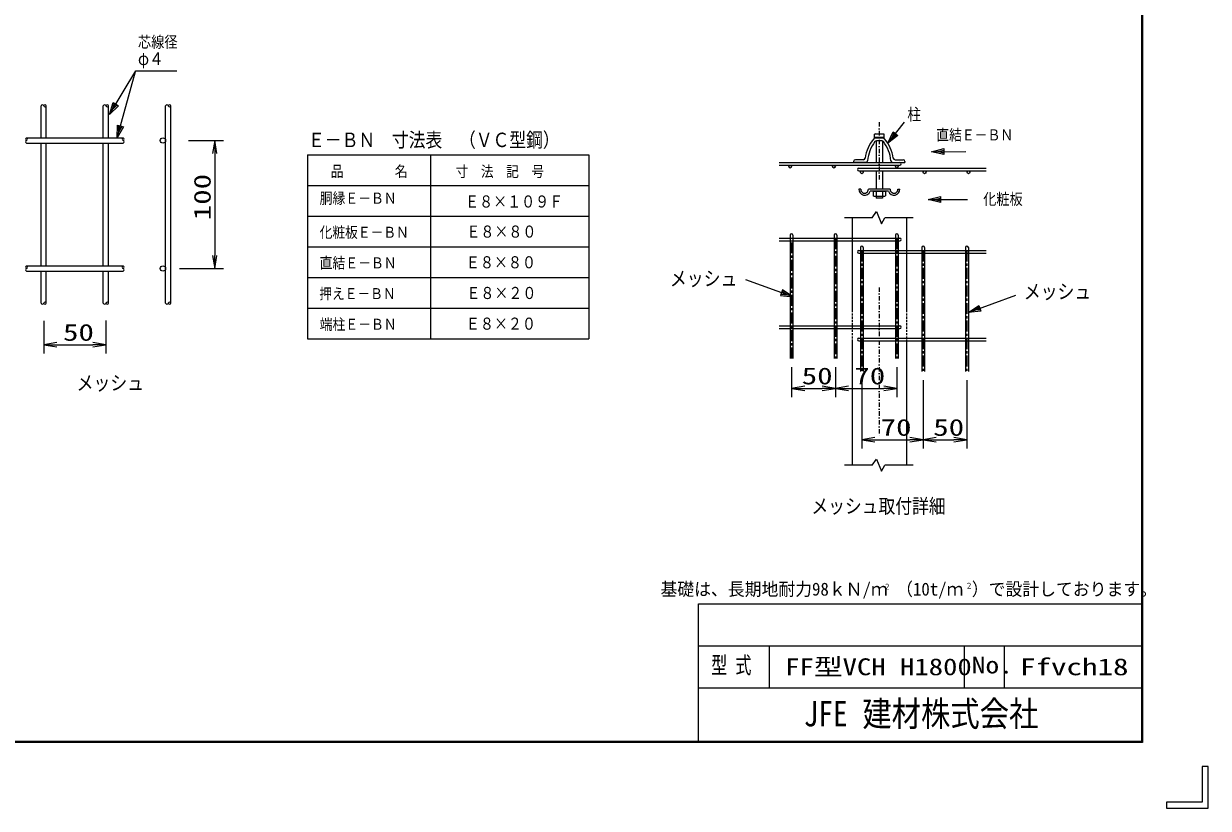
# Model space of a CAD drawing. Units: millimetres, scale not verified, with parts at other scales. Extents: x -4425 to 4425, y -3150 to 3150.
# Drawn here: x 372 to 4425, y -3150 to -465 of the extents above; entities that cross this region are included whole.
import ezdxf
from ezdxf.enums import TextEntityAlignment as Align

# ---------------------------------------------------------------- set-up
doc = ezdxf.new("R2010")
doc.units = ezdxf.units.MM
doc.header["$LTSCALE"] = 30
for name, pattern in [('USER1', [1.01, 0.5, -0.25, 0.01, -0.25]), ('USER2', [0.375, 0.25, -0.125]), ('USER4', [2, 1.25, -0.25, 0.25, -0.25])]:
    doc.linetypes.add(name, pattern=pattern)
for name, color, linetype, lineweight in [('0-0_1', 4, 'Continuous', 18), ('0-1_2', 7, 'Continuous', 9), ('0-2_0', 1, 'Continuous', 18), ('0-4_EXTCNT-L', 1, 'Continuous', 18), ('0-5_WAKU', 7, 'Continuous', 9)]:
    doc.layers.add(name, color=color, linetype=linetype, lineweight=lineweight)
doc.layers.add('0-6_6文字', color=7, linetype='Continuous')
doc.styles.add('ＭＳ ゴシック', font='')
doc.styles.get('ＭＳ ゴシック').set_extended_font_data('MS Gothic')

# ---------------------------------------------------------------- blocks, each defined once
blk = doc.blocks.new('C32')
at = {"layer": '0-0_1'}
for points in [[(176888.6, 63764), (179588.6, 68264), (183801.5, 68264)], [(177671.9, 64763.4), (177212.7, 64304.2), (177401.8, 64925.5)]]:
    blk.add_lwpolyline(points, dxfattribs=at)
blk.add_lwpolyline([(177807, 64682.4), (176888.6, 63764), (177266.7, 65006.5)], close=True, dxfattribs=at)
blk = doc.blocks.new('DARROWS')
at = {"layer": '0-2_0', "color": 2}
blk.add_line((0, 0), (-29.97, 0), dxfattribs=at)
blk.add_lwpolyline([(-30, -5), (0, 0), (-30, 5)], dxfattribs=at)
blk = doc.blocks.new('C105')
at = {"layer": '0-0_1'}
blk.add_line((231667.5, 178942.5), (236524.7, 180700.3), dxfattribs=at)
blk.add_lwpolyline([(232959.5, 179075.1), (231667.5, 178942.5), (232745.1, 179667.5)], close=True, dxfattribs=at)
blk.add_lwpolyline([(232905.9, 179223.2), (232259.9, 179156.9), (232798.7, 179519.4)], dxfattribs=at)
blk = doc.blocks.new('C108')
at = {"layer": '0-0_1'}
blk.add_line((233081.7, 153784.3), (237131.7, 153784.3), dxfattribs=at)
blk.add_lwpolyline([(234341.7, 153469.3), (233081.7, 153784.3), (234341.7, 154099.3)], close=True, dxfattribs=at)
blk.add_lwpolyline([(234341.7, 153626.8), (233711.7, 153784.3), (234341.7, 153941.8)], dxfattribs=at)
blk = doc.blocks.new('C106')
at = {"layer": '0-0_1'}
blk.add_line((232238.4, 180199.7), (233939.4, 182376.3), dxfattribs=at)
blk.add_lwpolyline([(233262.4, 180998.5), (232238.4, 180199.7), (232766, 181386.5)], close=True, dxfattribs=at)
blk.add_lwpolyline([(233138.3, 181095.5), (232626.3, 180696.1), (232890.1, 181289.5)], dxfattribs=at)
blk = doc.blocks.new('C107')
at = {"layer": '0-0_1'}
blk.add_line((234204.7, 178201.7), (237718.5, 178222.8), dxfattribs=at)
blk.add_lwpolyline([(235466.6, 177894.3), (234204.7, 178201.7), (235462.8, 178524.3)], close=True, dxfattribs=at)
blk.add_lwpolyline([(235465.6, 178051.8), (234834.7, 178205.5), (235463.7, 178366.8)], dxfattribs=at)

msp = doc.modelspace()

# ---------------------------------------------------------------- linework, layer by layer
at = {"layer": '0-0_1'}
for p, q in [((692.2, -856.03), (754.55, -628.65)), ((2956.3, -940.17), (3369.5, -940.17)), ((2956.3, -949.77), (3369.5, -949.77)), ((3229.1, -959.37), (3665.3, -959.37)), ((3229.1, -968.97), (3665.3, -968.97)), ((3275.26, -1129.13), (3180.26, -1129.13)), ((3307.37, -1149.75), (3318.69, -1129.13)), ((3415.2, -1129.13), (3318.69, -1129.13)), ((2956.3, -1199.17), (3369.5, -1199.17)), ((2956.3, -1208.77), (3369.5, -1208.77)), ((3229.1, -1241.13), (3665.3, -1241.13)), ((3229.1, -1250.73), (3665.3, -1250.73)), ((2956.3, -1499.17), (3369.5, -1499.17)), ((2956.3, -1508.77), (3369.5, -1508.77)), ((3229.1, -1541.13), (3665.3, -1541.13)), ((3229.1, -1550.73), (3665.3, -1550.73)), ((3275.27, -1976.21), (3180.26, -1976.21)), ((3275.27, -1976.21), (3289.4, -1955.41)), ((3289.4, -1955.41), (3307.37, -1996.84)), ((3307.37, -1996.84), (3318.69, -1976.21)), ((3415.2, -1976.21), (3318.69, -1976.21))]:
    msp.add_line(p, q, dxfattribs=at)
at = {"layer": '0-0_1', "color": 7, "lineweight": 9}
for p, q in [((431.82, -856.03), (431.82, -746.53)), ((449.82, -856.03), (449.82, -746.53)), ((644.82, -856.03), (644.82, -746.53)), ((662.82, -856.03), (662.82, -746.53)), ((857.82, -1421.53), (857.82, -746.53)), ((875.82, -1421.53), (875.82, -746.53)), ((382.32, -856.03), (712.32, -856.03)), ((382.32, -874.03), (712.32, -874.03)), ((431.82, -1294.03), (431.82, -874.03)), ((449.82, -1294.03), (449.82, -874.03)), ((644.82, -1294.03), (644.82, -874.03)), ((662.82, -1294.03), (662.82, -874.03)), ((3284.6, -854.15), (3314, -854.15)), ((3310.42, -855.38), (3287.68, -855.38)), ((3288.66, -866.37), (3288.66, -940.17)), ((3308.63, -866.37), (3289.47, -866.37)), ((3309.93, -866.37), (3309.93, -940.17)), ((1343.83, -914.03), (1343.84, -1544.04)), ((1343.83, -914.03), (1763.83, -914.03)), ((1763.83, -914.03), (1763.84, -1544.04)), ((1763.83, -914.03), (1763.84, -1544.04)), ((1763.83, -914.03), (2305.94, -914.03)), ((2305.94, -914.03), (2305.94, -1334.04)), ((3244.81, -930.75), (3217.4, -930.75)), ((3353.3, -930.75), (3380.71, -930.75)), ((3211.12, -936.95), (3211.12, -940.17)), ((3211.12, -937.03), (3211.12, -940.17)), ((3253.25, -940.17), (3211.12, -940.17)), ((3288.66, -968.97), (3288.66, -1031.18)), ((3309.93, -968.97), (3309.93, -1031.18)), ((3344.86, -940.17), (3386.99, -940.17)), ((3386.99, -937.03), (3386.99, -940.17)), ((1343.83, -1019.03), (1763.83, -1019.03)), ((1763.83, -1019.04), (2305.94, -1019.04)), ((3235.9, -1031.18), (3229.26, -1031.18)), ((3336.7, -1031.18), (3261.89, -1031.18)), ((3331.02, -1038.53), (3267.58, -1038.53)), ((3362.69, -1031.18), (3369.33, -1031.18)), ((3288.66, -1055.55), (3288.66, -1062.13)), ((3309.93, -1062.13), (3288.66, -1062.13)), ((3309.93, -1055.55), (3309.93, -1062.13)), ((1343.83, -1124.03), (1763.83, -1124.03)), ((1763.83, -1124.04), (2305.94, -1124.04)), ((3206.69, -1129.13), (3206.69, -1445.22)), ((3391.9, -1129.13), (3391.9, -1445.22)), ((1343.83, -1229.03), (1763.83, -1229.03)), ((1763.83, -1229.04), (2305.94, -1229.04)), ((382.32, -1294.03), (712.32, -1294.03)), ((382.32, -1312.03), (712.32, -1312.03)), ((431.82, -1421.53), (431.82, -1312.03)), ((449.82, -1421.53), (449.82, -1312.03)), ((644.82, -1421.53), (644.82, -1312.03)), ((662.82, -1421.53), (662.82, -1312.03)), ((1343.83, -1334.03), (1763.83, -1334.03)), ((1763.83, -1334.04), (2305.94, -1334.04)), ((2305.94, -1334.04), (2305.94, -1544.04)), ((1343.83, -1439.03), (1763.84, -1439.03)), ((1763.84, -1439.04), (2305.94, -1439.04)), ((1343.84, -1544.04), (1763.84, -1544.04)), ((1763.84, -1544.04), (2305.94, -1544.04)), ((3206.69, -1548.14), (3206.69, -1976.21)), ((3391.9, -1548.14), (3391.9, -1976.21))]:
    msp.add_line(p, q, dxfattribs=at)
at = {"layer": '0-0_1', "linetype": 'USER1'}
for p, q in [((3299.3, -802.13), (3299.3, -1007.06)), ((3299.3, -1367.48), (3299.3, -1874.9))]:
    msp.add_line(p, q, dxfattribs=at)
at = {"layer": '0-0_1', "linetype": 'USER4'}
for p, q in [((2999.3, -1213.57), (2999.3, -1611.13)), ((3149.3, -1199.17), (3149.3, -1611.13)), ((3359.3, -1199.17), (3359.3, -1611.13)), ((3239.3, -1241.13), (3239.3, -1655.13)), ((3449.3, -1241.13), (3449.3, -1655.13)), ((3599.3, -1241.13), (3599.3, -1655.13))]:
    msp.add_line(p, q, dxfattribs=at)
at = {"layer": '0-0_1', "color": 7, "linetype": 'USER2', "lineweight": 9}
for p, q in [((3206.69, -1445.22), (3206.69, -1548.14)), ((3391.9, -1445.22), (3391.9, -1548.14))]:
    msp.add_line(p, q, dxfattribs=at)
at = {"layer": '0-0_1'}
msp.add_lwpolyline([(713.43, -818.3), (692.2, -856.03), (693.18, -812.75)], close=True, dxfattribs=at)
for points in [[(708.37, -816.91), (697.75, -835.78), (698.24, -814.14)], [(3275.26, -1129.13), (3289.39, -1108.33), (3307.37, -1149.75)]]:
    msp.add_lwpolyline(points, dxfattribs=at)
at = {"layer": '0-0_1', "color": 7, "lineweight": 9}
for centre in [(848.82, -865.03), (848.82, -1303.03)]:
    msp.add_circle(centre, 9, dxfattribs=at)
at = {"layer": '0-0_1'}
for centre, start, end in [((436.24, -747.87), 16.29689, 163.12604), ((445.32, -745.21), 196.29697, 343.12613), ((445.32, -747.84), 16.29689, 163.12604), ((649.31, -747.89), 16.29689, 163.12604), ((658.39, -745.23), 196.29697, 343.12613), ((658.39, -747.87), 16.29689, 163.12604), ((862.31, -747.89), 16.29689, 163.12604), ((871.39, -745.23), 196.29697, 343.12613), ((871.39, -747.87), 16.29689, 163.12604), ((383.66, -860.46), 106.29954, 253.12267), ((383.68, -869.54), 106.29338, 253.12883), ((381.03, -860.46), 286.29345, 73.12876), ((713.62, -860.46), 106.87117, 253.70662), ((710.96, -869.54), 286.87125, 73.70654), ((710.98, -860.46), 286.87741, 73.70038), ((383.66, -1298.46), 106.29954, 253.12267), ((381.03, -1298.46), 286.29385, 73.12836), ((713.62, -1298.46), 106.87157, 253.70622), ((710.98, -1298.46), 286.87741, 73.70038), ((383.68, -1307.54), 106.29378, 253.12842), ((710.96, -1307.54), 286.87164, 73.70615), ((445.32, -1422.84), 16.87388, 163.70303), ((658.39, -1422.82), 16.87388, 163.70303), ((871.39, -1422.82), 16.87388, 163.70303), ((436.24, -1420.19), 196.87396, 343.70312), ((445.32, -1420.21), 196.87396, 343.70312), ((649.31, -1420.17), 196.87396, 343.70312), ((658.39, -1420.19), 196.87396, 343.70312), ((862.31, -1420.17), 196.87396, 343.70312), ((871.39, -1420.19), 196.87396, 343.70312)]:
    msp.add_arc(centre, 4.69, start, end, dxfattribs=at)
at = {"layer": '0-0_1', "color": 7, "lineweight": 9}
for centre, radius, start, end in [((3383.57, -944.13), 133.87, 140.40016, 171.93747), ((3383.57, -944.13), 124.45, 142.78114, 175.50955), ((3287.68, -864.8), 9.42, 90, 140.40028), ((3289.47, -872.65), 6.28, 90, 142.7813), ((3308.63, -872.65), 6.28, 37.21864, 90), ((3310.42, -864.8), 9.42, 39.60011, 90), ((3214.53, -944.13), 124.45, 4.49037, 37.21881), ((3214.53, -944.13), 133.87, 8.06246, 39.59977), ((3217.4, -937.03), 6.28, 90, 179.99992), ((3244.81, -924.47), 6.28, 270, 351.93851), ((3353.3, -924.47), 6.28, 188.06334, 270), ((3380.71, -937.03), 6.28, 0, 90), ((3253.25, -933.89), 6.28, 270, 355.51077), ((3344.86, -933.89), 6.28, 184.49139, 270), ((3248.89, -1032.39), 19.67, 176.47684, 341.79745), ((3248.89, -1032.39), 13.05, 174.68724, 5.31268), ((3349.7, -1032.39), 19.67, 198.20222, 3.5231), ((3349.7, -1032.39), 13.05, 174.68724, 5.31268)]:
    msp.add_arc(centre, radius, start, end, dxfattribs=at)
at = {"layer": '0-1_2'}
for p, q in [((3284.83, -842.1), (3282.58, -843.4)), ((3282.58, -855.52), (3282.58, -843.4)), ((3284.83, -842.1), (3313.88, -842.1)), ((3313.88, -842.1), (3316.13, -843.4)), ((3316.13, -855.52), (3316.13, -843.4)), ((3282.58, -855.52), (3316.13, -855.52)), ((3278.02, -1038.53), (3320.57, -1038.53)), ((3278.02, -1038.53), (3278.02, -1053.91)), ((3288.66, -1038.53), (3288.66, -1053.91)), ((3309.93, -1038.53), (3309.93, -1053.91)), ((3320.57, -1038.53), (3320.57, -1053.91)), ((3280.87, -1055.55), (3278.02, -1053.91)), ((3280.87, -1055.55), (3317.72, -1055.55)), ((3317.72, -1055.55), (3320.57, -1053.91))]:
    msp.add_line(p, q, dxfattribs=at)
for centre, radius, start, end in [((3280.87, -1036.32), 19.23, 270, 293.88388), ((3299.3, -1020.37), 35.18, 252.40198, 287.59952), ((3317.72, -1036.32), 19.23, 246.11925, 270)]:
    msp.add_arc(centre, radius, start, end, dxfattribs=at)
at = {"layer": '0-4_EXTCNT-L'}
for p, q in [((935.82, -864.95), (1055.82, -864.95)), ((905.82, -1302.96), (1055.82, -1302.96)), ((440.83, -1481.57), (440.83, -1594)), ((653.81, -1481.48), (653.81, -1594)), ((2999.3, -1641.13), (2999.3, -1743.13)), ((3149.3, -1641.13), (3149.3, -1743.13)), ((3149.3, -1641.13), (3149.3, -1743.13)), ((3359.3, -1641.13), (3359.3, -1743.13)), ((3239.3, -1685.13), (3239.3, -1919.13)), ((3449.3, -1685.13), (3449.3, -1919.13)), ((3449.3, -1685.13), (3449.3, -1919.13)), ((3599.3, -1685.13), (3599.3, -1919.13))]:
    msp.add_line(p, q, dxfattribs=at)
at = {"layer": '0-4_EXTCNT-L', "color": 2}
for p, q in [((1025.82, -909.95), (1025.82, -1257.96)), ((485.83, -1564), (608.81, -1564)), ((3044.3, -1713.13), (3104.3, -1713.13)), ((3194.3, -1713.13), (3314.3, -1713.13)), ((3284.3, -1889.13), (3404.3, -1889.13)), ((3494.3, -1889.13), (3554.3, -1889.13))]:
    msp.add_line(p, q, dxfattribs=at)
at = {"layer": '0-4_EXTCNT-L', "color": 4}
for p, q in [((2994.5, -1188.97), (2994.5, -1611.13)), ((3004.1, -1188.97), (3004.1, -1611.13)), ((3144.5, -1188.97), (3144.5, -1611.13)), ((3154.1, -1188.97), (3154.1, -1611.13)), ((3354.5, -1188.97), (3354.5, -1611.13)), ((3364.1, -1188.97), (3364.1, -1611.13)), ((3234.5, -1230.77), (3234.5, -1655.13)), ((3244.1, -1230.77), (3244.1, -1655.13)), ((3444.5, -1230.93), (3444.5, -1655.13)), ((3454.1, -1230.93), (3454.1, -1655.13)), ((3594.5, -1230.93), (3594.5, -1655.13)), ((3604.1, -1230.93), (3604.1, -1655.13))]:
    msp.add_line(p, q, dxfattribs=at)
for centre in [(2994.3, -954.57), (3144.3, -954.57), (3239.3, -973.77), (3359.3, -954.57), (3454.3, -973.77), (3604.3, -973.77)]:
    msp.add_circle(centre, 4.8, dxfattribs=at)
for centre, start, end in [((3229.1, -964.17), 90, 270), ((3369.5, -944.97), 270, 90), ((2999.3, -1188.97), 0, 180), ((3149.3, -1188.97), 0, 180), ((3359.3, -1188.97), 0, 180), ((3369.5, -1203.97), 270, 90), ((3229.1, -1245.93), 90, 270), ((3239.3, -1230.93), 0, 180), ((3449.3, -1230.93), 0, 180), ((3599.3, -1230.93), 0, 180), ((3369.5, -1503.97), 270, 90), ((3229.1, -1545.93), 90, 270)]:
    msp.add_arc(centre, 4.8, start, end, dxfattribs=at)
at = {"layer": '0-5_WAKU'}
for p, q in [((2681.39, -2450.92), (4195.83, -2450.92)), ((2681.39, -2921), (2681.39, -2450.92)), ((2681.39, -2594.17), (4195.83, -2594.17)), ((2923.56, -2737.42), (2923.56, -2594.17)), ((3591.02, -2737.42), (3591.02, -2594.17)), ((3727.11, -2737.42), (3727.11, -2594.17)), ((2681.39, -2737.42), (4195.83, -2737.42)), ((4403.35, -3006.75), (4403.35, -3128.51)), ((4281.58, -3150), (4424.83, -3150))]:
    msp.add_line(p, q, dxfattribs=at)
msp.add_lwpolyline([(-4050.17, 2925), (4199.83, 2925), (4199.83, -2925), (-4050.17, -2925)], close=True, dxfattribs=at)
for points in [[(4197.83, 2923), (4197.83, -2923), (-4048.17, -2923)], [(4195.83, 2921), (4195.83, -2921), (-4046.17, -2921)], [(4424.83, -3150), (4424.83, -3006.75), (4403.35, -3006.75)], [(4403.35, -3128.51), (4281.58, -3128.51), (4281.58, -3150)]]:
    msp.add_lwpolyline(points, dxfattribs=at)

# ---------------------------------------------------------------- block references
at = {"layer": '0-2_0', "yscale": 0.03333333}
for name, p, xscale in [('C32', (-5230.46, -2902), 0.03333333), ('C106', (-4412.32, -6881.36), 0.03333333), ('C107', (-4328.53, -6843.31), 0.03333333), ('C108', (-4303.09, -6193.27), 0.03333333), ('C105', (10726.35, -7364.8), -0.03333333), ('C105', (-4118.16, -7417.98), 0.03333333)]:
    msp.add_blockref(name, p, dxfattribs=dict(at, xscale=xscale))
at = {"layer": '0-4_EXTCNT-L', "xscale": 1.5, "yscale": 1.5}
for p, rotation in [((1025.82, -864.95), 90), ((1025.82, -1302.96), 270), ((440.83, -1564), 180), ((2999.3, -1713.13), 180), ((3149.3, -1713.13), 180), ((3239.3, -1889.13), 180), ((3449.3, -1889.13), 180)]:
    msp.add_blockref('DARROWS', p, dxfattribs=dict(at, rotation=rotation))
for p in [(653.81, -1564), (3149.3, -1713.13), (3359.3, -1713.13), (3449.3, -1889.13), (3599.3, -1889.13)]:
    msp.add_blockref('DARROWS', p, dxfattribs=at)

# ---------------------------------------------------------------- texts
at = {"layer": '0-0_1', "style": 'ＭＳ ゴシック', "width": 0.85}
for s, height, p in [('芯線径', 38.93, (763.32, -559.02)), ('φ４', 43.3, (763.32, -619.85)), ('柱', 40.59, (3394.98, -808.11)), ('Ｅ－ＢＮ\u3000寸法表\u3000（ＶＣ型鋼）', 49.48, (1345.32, -902.51)), ('直結Ｅ－ＢＮ', 37.83, (3494.24, -876.09)), ('品\u3000\u3000\u3000\u3000名', 37.83, (1422.59, -1000.68)), ('寸\u3000法\u3000記\u3000号', 37.26, (1850.27, -1000.92)), ('胴縁Ｅ－ＢＮ', 37.83, (1384.88, -1092.7)), ('Ｅ８×１０９Ｆ', 41.35, (1882.47, -1106.81)), ('化粧板', 38.93, (3654.57, -1096.68)), ('化粧板Ｅ－ＢＮ', 37.57, (1384.88, -1209.08)), ('Ｅ８×８０', 41.35, (1886.71, -1209.81)), ('直結Ｅ－ＢＮ', 37.83, (1384.88, -1314.13)), ('Ｅ８×８０', 41.35, (1885.21, -1314.81)), ('メッシュ', 49.71, (2583.06, -1377.11)), ('押えＥ－ＢＮ', 37.57, (1383.61, -1419.08)), ('Ｅ８×２０', 41.35, (1886.71, -1419.81)), ('メッシュ', 49.71, (3793.76, -1421.66)), ('端柱Ｅ－ＢＮ', 37.83, (1384.88, -1524.13)), ('Ｅ８×２０', 41.35, (1885.21, -1524.81)), ('メッシュ', 49.71, (553.48, -1734.3)), ('メッシュ取付詳細', 49.48, (3067.09, -2155.58)), ('２', 19.24, (3314.76, -2407.03)), ('２', 19.24, (3594.98, -2403.75))]:
    msp.add_text(s, height=height, dxfattribs=at).set_placement(p, align=Align.BOTTOM_LEFT)
at = {"layer": '0-4_EXTCNT-L', "color": 3, "style": 'ＭＳ ゴシック', "width": 1.35}
msp.add_text('100', height=57.62, rotation=90, dxfattribs=at).set_placement((1029.42, -1137.95), align=Align.BOTTOM_LEFT)
for s, p in [('50', (506.82, -1567.6)), ('50', (3033.8, -1716.73)), ('70', (3213.8, -1716.73)), ('70', (3303.8, -1892.73)), ('50', (3483.8, -1892.73))]:
    msp.add_text(s, height=57.62, dxfattribs=at).set_placement(p, align=Align.BOTTOM_LEFT)
at = {"layer": '0-5_WAKU', "style": 'ＭＳ ゴシック'}
for s, height, width, p in [('型 式', 57.73, 0.7, (2724.14, -2706.02)), ('FF型VCH H1800', 57.73, 1.25, (2977.21, -2711.99)), ('No.', 57.73, 1.2, (3615.37, -2706.02)), ('Ffvch18', 57.73, 1.35, (3780.76, -2711.99)), ('JFE 建材株式会社', 86.59, 0.85, (3040.93, -2895.65))]:
    msp.add_text(s, height=height, dxfattribs=dict(at, width=width)).set_placement(p, align=Align.BOTTOM_LEFT)
at = {"layer": '0-6_6文字', "style": 'ＭＳ ゴシック', "width": 0.95}
msp.add_text('基礎は、長期地耐力98ｋＮ/ｍ （10t/ｍ ）で設計しております。', height=44.45, dxfattribs=at).set_placement((2550.83, -2435.54), align=Align.BOTTOM_LEFT)

doc.saveas('drawing.dxf')
